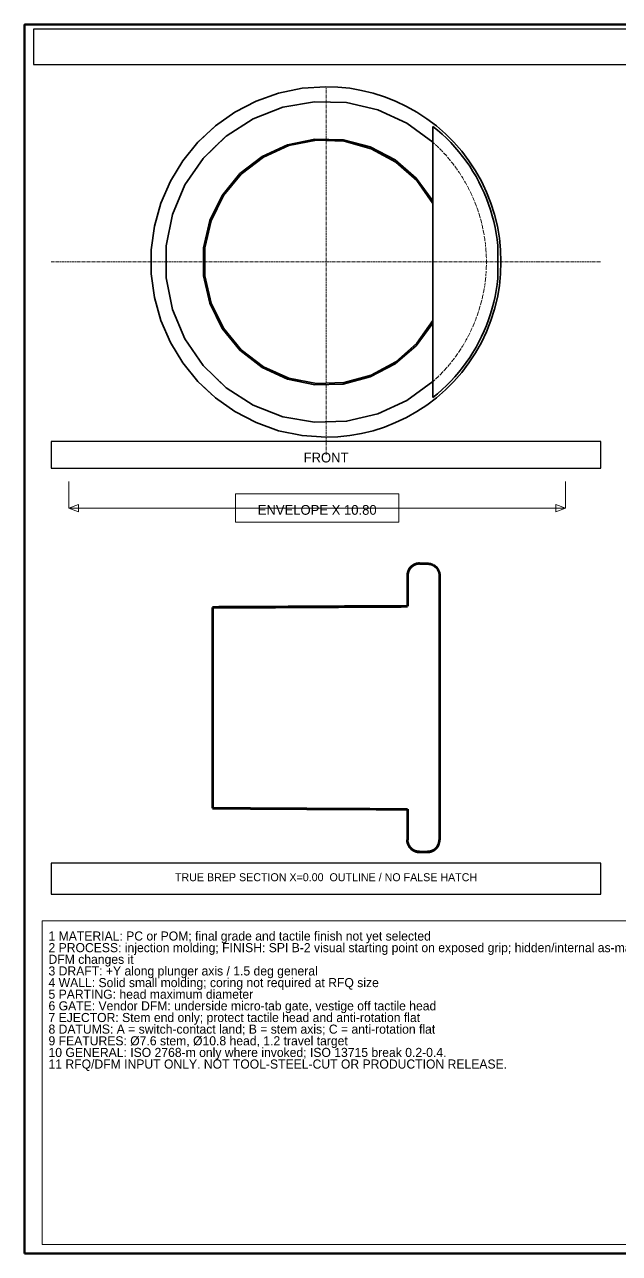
# Model space of a CAD drawing. Header units: millimetres. Extents: x 10 to 410, y 10 to 287.
# Drawn here: x 10 to 144.2, y 10 to 287 of the extents above; entities that cross this region are included whole.
import ezdxf
from ezdxf.enums import TextEntityAlignment as Align

# ---------------------------------------------------------------- set-up
doc = ezdxf.new("R2010")
doc.units = ezdxf.units.MM
doc.linetypes.add('CENTER', pattern=[1.15, 0.7, -0.15, 0.15, -0.15])
doc.linetypes.add('DASHED', pattern=[0.75, 0.5, -0.25])
for name, color, linetype, lineweight in [('BORDER', 7, 'CONTINUOUS', 50), ('CENTER', 4, 'CENTER', 13), ('DIMENSION', 2, 'CONTINUOUS', 18), ('HIDDEN', 8, 'DASHED', 18), ('NOTES', 7, 'CONTINUOUS', 18), ('SECTION', 1, 'CONTINUOUS', 70), ('TITLE_BLOCK', 7, 'CONTINUOUS', 25), ('VISIBLE', 7, 'CONTINUOUS', 35)]:
    doc.layers.add(name, color=color, linetype=linetype, lineweight=lineweight)

msp = doc.modelspace()

# ---------------------------------------------------------------- linework, layer by layer
at = {"layer": 'BORDER'}
msp.add_lwpolyline([(10, 10), (410, 10), (410, 287), (10, 287)], close=True, dxfattribs=at)
at = {"layer": 'CENTER'}
for p, q in [((78, 190), (78, 273)), ((16, 233.5), (140, 233.5))]:
    msp.add_line(p, q, dxfattribs=at)
at = {"layer": 'DIMENSION'}
for p, q in [((20, 184), (20, 178)), ((132, 184), (132, 178)), ((20, 178), (132, 178))]:
    msp.add_line(p, q, dxfattribs=at)
for points in [[(57.6, 174.8), (94.4, 174.8), (94.4, 181.2), (57.6, 181.2)], [(20, 178), (22.2, 178.8), (22.2, 177.2)], [(132, 178), (129.8, 177.2), (129.8, 178.8)]]:
    msp.add_lwpolyline(points, close=True, dxfattribs=at)
at = {"layer": 'HIDDEN'}
for points in [[(77.95, 194), (72.58, 194.37), (67.3, 195.46), (62.22, 197.27), (57.43, 199.75), (53.03, 202.86), (49.09, 206.54), (45.68, 210.72), (42.88, 215.33), (40.73, 220.27), (39.28, 225.46), (38.55, 230.8), (38.55, 236.2), (39.28, 241.54), (40.73, 246.73), (42.88, 251.67), (45.68, 256.28), (49.09, 260.46), (53.03, 264.14), (57.43, 267.25), (62.22, 269.73), (67.3, 271.54), (72.58, 272.63), (77.95, 273)], [(77.95, 194), (72.58, 194.37), (67.3, 195.46), (62.22, 197.27), (57.43, 199.75), (53.03, 202.86), (49.09, 206.54), (45.68, 210.72), (42.88, 215.33), (40.73, 220.27), (39.28, 225.46), (38.55, 230.8), (38.55, 236.2), (39.28, 241.54), (40.73, 246.73), (42.88, 251.67), (45.68, 256.28), (49.09, 260.46), (53.03, 264.14), (57.43, 267.25), (62.22, 269.73), (67.3, 271.54), (72.58, 272.63), (77.95, 273)], [(77.95, 273), (77.95, 273), (77.95, 273), (77.95, 273), (77.95, 273), (77.95, 273), (77.95, 273), (77.95, 273), (77.95, 273), (77.95, 273), (77.95, 273), (77.95, 273), (77.95, 273), (77.95, 273), (77.95, 273), (77.95, 273), (77.95, 273), (77.95, 273), (77.95, 273), (77.95, 273), (77.95, 273), (77.95, 273), (77.95, 273), (77.95, 273)], [(102.09, 206.51), (96.25, 202.25), (89.67, 199.24), (82.63, 197.6), (75.4, 197.38), (68.28, 198.61), (61.54, 201.23), (55.45, 205.13), (50.26, 210.17), (46.18, 216.14), (43.36, 222.8), (41.93, 229.88), (41.93, 237.12), (43.36, 244.2), (46.18, 250.86), (50.26, 256.83), (55.45, 261.87), (61.54, 265.77), (68.28, 268.39), (75.4, 269.62), (82.63, 269.4), (89.67, 267.76), (96.25, 264.75), (102.09, 260.49)], [(102.09, 260.49), (103.06, 259.59), (104, 258.65), (104.9, 257.68), (105.77, 256.68), (106.6, 255.65), (107.39, 254.59), (108.14, 253.5), (108.85, 252.38), (109.52, 251.24), (110.15, 250.07), (110.73, 248.88), (111.27, 247.68), (111.77, 246.45), (112.22, 245.2), (112.62, 243.94), (112.98, 242.67), (113.29, 241.38), (113.56, 240.08), (113.78, 238.78), (113.95, 237.46), (114.07, 236.15), (114.14, 234.82), (114.16, 233.5)], [(116.72, 229.79), (116.72, 230.12), (116.72, 230.44), (116.72, 230.76), (116.72, 231.08), (116.72, 231.41), (116.72, 231.73), (116.72, 232.05), (116.72, 232.37), (116.72, 232.69), (116.72, 233.02), (116.72, 233.34), (116.72, 233.66), (116.72, 233.98), (116.72, 234.31), (116.72, 234.63), (116.72, 234.95), (116.72, 235.27), (116.72, 235.59), (116.72, 235.92), (116.72, 236.24), (116.72, 236.56), (116.72, 236.88), (116.72, 237.21)], [(114.16, 233.5), (114.14, 232.18), (114.07, 230.85), (113.95, 229.54), (113.78, 228.22), (113.56, 226.92), (113.29, 225.62), (112.98, 224.33), (112.62, 223.06), (112.22, 221.8), (111.77, 220.55), (111.27, 219.32), (110.73, 218.12), (110.15, 216.93), (109.52, 215.76), (108.85, 214.62), (108.14, 213.5), (107.39, 212.41), (106.6, 211.35), (105.77, 210.32), (104.9, 209.32), (104, 208.35), (103.06, 207.41), (102.09, 206.51)], [(77.95, 194), (77.95, 194), (77.95, 194), (77.95, 194), (77.95, 194), (77.95, 194), (77.95, 194), (77.95, 194), (77.95, 194), (77.95, 194), (77.95, 194), (77.95, 194), (77.95, 194), (77.95, 194), (77.95, 194), (77.95, 194), (77.95, 194), (77.95, 194), (77.95, 194), (77.95, 194), (77.95, 194), (77.95, 194), (77.95, 194), (77.95, 194)]]:
    msp.add_lwpolyline(points, dxfattribs=at)
at = {"layer": 'NOTES'}
msp.add_lwpolyline([(14, 12), (252, 12), (252, 85), (14, 85)], close=True, dxfattribs=at)
at = {"layer": 'SECTION'}
for points in [[(96.6, 163.92), (96.59, 163.88), (96.57, 163.85), (96.56, 163.81), (96.54, 163.78), (96.53, 163.74), (96.52, 163.71), (96.5, 163.67), (96.49, 163.64), (96.48, 163.6), (96.47, 163.57), (96.46, 163.53), (96.45, 163.49), (96.44, 163.46), (96.43, 163.42), (96.42, 163.39), (96.41, 163.35), (96.41, 163.31), (96.4, 163.28), (96.39, 163.24), (96.39, 163.2), (96.38, 163.16), (96.38, 163.13), (96.37, 163.09), (96.37, 163.05), (96.36, 163.01), (96.36, 162.98), (96.36, 162.94), (96.36, 162.9), (96.36, 162.87), (96.35, 162.83), (96.35, 162.79)], [(99.07, 165.5), (98.93, 165.5), (98.79, 165.48), (98.66, 165.47), (98.52, 165.44), (98.39, 165.41), (98.26, 165.37), (98.13, 165.33), (98, 165.28), (97.87, 165.22), (97.75, 165.16), (97.63, 165.09), (97.52, 165.01), (97.41, 164.93), (97.3, 164.85), (97.2, 164.75), (97.1, 164.66), (97.01, 164.55), (96.92, 164.45), (96.84, 164.34), (96.77, 164.22), (96.7, 164.1), (96.63, 163.98), (96.58, 163.86), (96.53, 163.73), (96.48, 163.6), (96.44, 163.47), (96.41, 163.34), (96.39, 163.2), (96.37, 163.06), (96.36, 162.93), (96.36, 162.79)], [(99.06, 165.5), (98.96, 165.5), (98.87, 165.49), (98.77, 165.48), (98.67, 165.47), (98.57, 165.45), (98.47, 165.43), (98.37, 165.41), (98.28, 165.38), (98.18, 165.35), (98.09, 165.32), (98, 165.28), (97.91, 165.24), (97.82, 165.2), (97.73, 165.15), (97.64, 165.1), (97.56, 165.04), (97.48, 164.99), (97.4, 164.93), (97.32, 164.86), (97.24, 164.8), (97.17, 164.73), (97.1, 164.66), (97.03, 164.58), (96.97, 164.51), (96.91, 164.43), (96.85, 164.35), (96.79, 164.27), (96.74, 164.18), (96.69, 164.1), (96.64, 164.01), (96.6, 163.92)], [(99.06, 165.5), (99.06, 165.5), (99.06, 165.5), (99.06, 165.5), (99.06, 165.5), (99.06, 165.5), (99.06, 165.5), (99.06, 165.5), (99.06, 165.5), (99.07, 165.5), (99.07, 165.5), (99.07, 165.5), (99.07, 165.5), (99.07, 165.5), (99.07, 165.5), (99.07, 165.5), (99.07, 165.5), (99.07, 165.5), (99.07, 165.5), (99.07, 165.5), (99.07, 165.5), (99.07, 165.5), (99.07, 165.5), (99.07, 165.5), (99.07, 165.5), (99.07, 165.5), (99.07, 165.5), (99.07, 165.5), (99.07, 165.5), (99.07, 165.5), (99.07, 165.5), (99.07, 165.5)], [(99.06, 165.5), (99.12, 165.5), (99.18, 165.5), (99.24, 165.5), (99.3, 165.5), (99.36, 165.5), (99.41, 165.5), (99.47, 165.5), (99.53, 165.5), (99.59, 165.5), (99.65, 165.5), (99.71, 165.5), (99.76, 165.5), (99.82, 165.5), (99.88, 165.5), (99.94, 165.5), (100, 165.5), (100.05, 165.5), (100.11, 165.5), (100.17, 165.5), (100.23, 165.5), (100.29, 165.5), (100.35, 165.5), (100.4, 165.5), (100.46, 165.5), (100.52, 165.5), (100.58, 165.5), (100.64, 165.5), (100.7, 165.5), (100.75, 165.5), (100.81, 165.5), (100.87, 165.5)], [(99.07, 165.5), (99.12, 165.5), (99.18, 165.5), (99.24, 165.5), (99.3, 165.5), (99.36, 165.5), (99.42, 165.5), (99.47, 165.5), (99.53, 165.5), (99.59, 165.5), (99.65, 165.5), (99.71, 165.5), (99.76, 165.5), (99.82, 165.5), (99.88, 165.5), (99.94, 165.5), (100, 165.5), (100.06, 165.5), (100.11, 165.5), (100.17, 165.5), (100.23, 165.5), (100.29, 165.5), (100.35, 165.5), (100.41, 165.5), (100.46, 165.5), (100.52, 165.5), (100.58, 165.5), (100.64, 165.5), (100.7, 165.5), (100.75, 165.5), (100.81, 165.5), (100.87, 165.5)], [(100.87, 165.5), (100.97, 165.5), (101.07, 165.49), (101.17, 165.48), (101.27, 165.47), (101.37, 165.45), (101.47, 165.43), (101.56, 165.41), (101.66, 165.38), (101.75, 165.35), (101.85, 165.32), (101.94, 165.28), (102.03, 165.24), (102.12, 165.19), (102.21, 165.15), (102.29, 165.1), (102.38, 165.04), (102.46, 164.98), (102.54, 164.93), (102.62, 164.86), (102.69, 164.8), (102.76, 164.73), (102.83, 164.66), (102.9, 164.58), (102.97, 164.51), (103.03, 164.43), (103.09, 164.35), (103.14, 164.27), (103.19, 164.18), (103.24, 164.1), (103.29, 164.01), (103.33, 163.92)], [(100.87, 165.5), (100.87, 165.5), (100.87, 165.5), (100.87, 165.5), (100.87, 165.5), (100.87, 165.5), (100.87, 165.5), (100.87, 165.5), (100.87, 165.5), (100.87, 165.5), (100.87, 165.5), (100.87, 165.5), (100.87, 165.5), (100.87, 165.5), (100.87, 165.5), (100.87, 165.5), (100.87, 165.5), (100.87, 165.5), (100.87, 165.5), (100.87, 165.5), (100.87, 165.5), (100.87, 165.5), (100.87, 165.5), (100.87, 165.5), (100.87, 165.5), (100.87, 165.5), (100.87, 165.5), (100.87, 165.5), (100.87, 165.5), (100.87, 165.5), (100.87, 165.5), (100.87, 165.5)], [(100.87, 165.5), (100.97, 165.5), (101.07, 165.49), (101.17, 165.48), (101.27, 165.47), (101.37, 165.45), (101.46, 165.43), (101.56, 165.41), (101.66, 165.38), (101.75, 165.35), (101.85, 165.32), (101.94, 165.28), (102.03, 165.24), (102.12, 165.2), (102.21, 165.15), (102.29, 165.1), (102.38, 165.04), (102.46, 164.99), (102.54, 164.93), (102.62, 164.86), (102.69, 164.8), (102.76, 164.73), (102.83, 164.66), (102.9, 164.58), (102.97, 164.51), (103.03, 164.43), (103.09, 164.35), (103.14, 164.27), (103.19, 164.18), (103.24, 164.1), (103.29, 164.01), (103.33, 163.92)], [(103.33, 163.92), (103.35, 163.88), (103.36, 163.85), (103.38, 163.81), (103.39, 163.78), (103.41, 163.74), (103.42, 163.71), (103.43, 163.67), (103.44, 163.64), (103.46, 163.6), (103.47, 163.57), (103.48, 163.53), (103.49, 163.49), (103.5, 163.46), (103.51, 163.42), (103.51, 163.39), (103.52, 163.35), (103.53, 163.31), (103.54, 163.28), (103.54, 163.24), (103.55, 163.2), (103.55, 163.16), (103.56, 163.13), (103.56, 163.09), (103.57, 163.05), (103.57, 163.01), (103.57, 162.98), (103.58, 162.94), (103.58, 162.9), (103.58, 162.87), (103.58, 162.83), (103.58, 162.79)], [(96.35, 162.79), (96.35, 162.57), (96.35, 162.34), (96.35, 162.12), (96.35, 161.9), (96.35, 161.67), (96.35, 161.45), (96.35, 161.23), (96.35, 161), (96.35, 160.78), (96.35, 160.56), (96.35, 160.33), (96.35, 160.11), (96.35, 159.89), (96.35, 159.67), (96.35, 159.44), (96.35, 159.22), (96.35, 159), (96.35, 158.77), (96.35, 158.55), (96.35, 158.33), (96.35, 158.1), (96.35, 157.88), (96.35, 157.66), (96.35, 157.43), (96.35, 157.21), (96.35, 156.99), (96.35, 156.76), (96.35, 156.54), (96.35, 156.32), (96.35, 156.09), (96.35, 155.87)], [(96.35, 162.79), (96.35, 162.79), (96.35, 162.79), (96.35, 162.79), (96.35, 162.79), (96.35, 162.79), (96.35, 162.79), (96.35, 162.79), (96.36, 162.79), (96.36, 162.79), (96.36, 162.79), (96.36, 162.79), (96.36, 162.79), (96.36, 162.79), (96.36, 162.79), (96.36, 162.79), (96.36, 162.79), (96.36, 162.79), (96.36, 162.79), (96.36, 162.79), (96.36, 162.79), (96.36, 162.79), (96.36, 162.79), (96.36, 162.79), (96.36, 162.79), (96.36, 162.79), (96.36, 162.79), (96.36, 162.79), (96.36, 162.79), (96.36, 162.79), (96.36, 162.79), (96.36, 162.79)], [(96.36, 162.79), (96.36, 162.57), (96.36, 162.34), (96.36, 162.12), (96.36, 161.9), (96.36, 161.67), (96.36, 161.45), (96.36, 161.23), (96.36, 161), (96.36, 160.78), (96.36, 160.56), (96.36, 160.33), (96.36, 160.11), (96.36, 159.89), (96.36, 159.66), (96.36, 159.44), (96.36, 159.22), (96.36, 158.99), (96.36, 158.77), (96.36, 158.55), (96.36, 158.32), (96.36, 158.1), (96.36, 157.88), (96.36, 157.65), (96.36, 157.43), (96.36, 157.21), (96.36, 156.98), (96.36, 156.76), (96.36, 156.54), (96.36, 156.31), (96.36, 156.09), (96.36, 155.87)], [(103.58, 162.79), (103.58, 160.87), (103.58, 158.95), (103.58, 157.02), (103.58, 155.1), (103.58, 153.18), (103.58, 151.26), (103.58, 149.34), (103.58, 147.41), (103.58, 145.49), (103.58, 143.57), (103.58, 141.65), (103.58, 139.73), (103.58, 137.8), (103.58, 135.88), (103.58, 133.96), (103.58, 132.04), (103.58, 130.12), (103.58, 128.2), (103.58, 126.27), (103.58, 124.35), (103.58, 122.43), (103.58, 120.51), (103.58, 118.59), (103.58, 116.66), (103.58, 114.74), (103.58, 112.82), (103.58, 110.9), (103.58, 108.98), (103.58, 107.05), (103.58, 105.13), (103.58, 103.21)], [(96.36, 155.87), (94.94, 155.86), (93.52, 155.85), (92.11, 155.85), (90.69, 155.84), (89.27, 155.83), (87.85, 155.82), (86.44, 155.81), (85.02, 155.81), (83.6, 155.8), (82.19, 155.79), (80.77, 155.78), (79.35, 155.78), (77.93, 155.77), (76.52, 155.76), (75.1, 155.75), (73.68, 155.74), (72.26, 155.74), (70.85, 155.73), (69.43, 155.72), (68.01, 155.71), (66.6, 155.71), (65.18, 155.7), (63.76, 155.69), (62.34, 155.68), (60.93, 155.67), (59.51, 155.67), (58.09, 155.66), (56.67, 155.65), (55.26, 155.64), (53.84, 155.64), (52.42, 155.63)], [(52.42, 155.63), (53.84, 155.64), (55.26, 155.65), (56.67, 155.65), (58.09, 155.66), (59.51, 155.67), (60.93, 155.68), (62.34, 155.68), (63.76, 155.69), (65.18, 155.7), (66.59, 155.71), (68.01, 155.72), (69.43, 155.72), (70.85, 155.73), (72.26, 155.74), (73.68, 155.75), (75.1, 155.75), (76.51, 155.76), (77.93, 155.77), (79.35, 155.78), (80.77, 155.78), (82.18, 155.79), (83.6, 155.8), (85.02, 155.81), (86.44, 155.82), (87.85, 155.82), (89.27, 155.83), (90.69, 155.84), (92.1, 155.85), (93.52, 155.85), (94.94, 155.86), (96.36, 155.87)], [(52.42, 155.63), (52.42, 154.17), (52.42, 152.71), (52.42, 151.25), (52.42, 149.79), (52.42, 148.33), (52.42, 146.87), (52.42, 145.41), (52.42, 143.95), (52.42, 142.49), (52.42, 141.03), (52.42, 139.57), (52.42, 138.11), (52.42, 136.65), (52.42, 135.19), (52.42, 133.73), (52.42, 132.27), (52.42, 130.81), (52.42, 129.35), (52.42, 127.89), (52.42, 126.43), (52.42, 124.97), (52.42, 123.51), (52.42, 122.05), (52.42, 120.59), (52.42, 119.13), (52.42, 117.67), (52.42, 116.21), (52.42, 114.75), (52.42, 113.29), (52.42, 111.83), (52.42, 110.37)], [(52.42, 155.63), (52.42, 154.17), (52.42, 152.71), (52.42, 151.25), (52.42, 149.79), (52.42, 148.33), (52.42, 146.87), (52.42, 145.41), (52.42, 143.95), (52.42, 142.49), (52.42, 141.03), (52.42, 139.57), (52.42, 138.11), (52.42, 136.65), (52.42, 135.19), (52.42, 133.73), (52.42, 132.27), (52.42, 130.81), (52.42, 129.35), (52.42, 127.89), (52.42, 126.43), (52.42, 124.97), (52.42, 123.51), (52.42, 122.05), (52.42, 120.59), (52.42, 119.13), (52.42, 117.67), (52.42, 116.21), (52.42, 114.75), (52.42, 113.29), (52.42, 111.83), (52.42, 110.37)], [(52.42, 155.63), (52.42, 155.63), (52.42, 155.63), (52.42, 155.63), (52.42, 155.63), (52.42, 155.63), (52.42, 155.63), (52.42, 155.63), (52.42, 155.63), (52.42, 155.63), (52.42, 155.63), (52.42, 155.63), (52.42, 155.63), (52.42, 155.63), (52.42, 155.63), (52.42, 155.63), (52.42, 155.63), (52.42, 155.63), (52.42, 155.63), (52.42, 155.63), (52.42, 155.63), (52.42, 155.63), (52.42, 155.63), (52.42, 155.63), (52.42, 155.63), (52.42, 155.63), (52.42, 155.63), (52.42, 155.63), (52.42, 155.63), (52.42, 155.63), (52.42, 155.63), (52.42, 155.63)], [(52.42, 155.63), (52.42, 155.63), (52.42, 155.63), (52.42, 155.63), (52.42, 155.63), (52.42, 155.63), (52.42, 155.63), (52.42, 155.63), (52.42, 155.63), (52.42, 155.63), (52.42, 155.63), (52.42, 155.63), (52.42, 155.63), (52.42, 155.63), (52.42, 155.63), (52.42, 155.63), (52.42, 155.63), (52.42, 155.63), (52.42, 155.63), (52.42, 155.63), (52.42, 155.63), (52.42, 155.63), (52.42, 155.63), (52.42, 155.63), (52.42, 155.63), (52.42, 155.63), (52.42, 155.63), (52.42, 155.63), (52.42, 155.63), (52.42, 155.63), (52.42, 155.63), (52.42, 155.63)], [(96.36, 155.87), (96.36, 155.87), (96.36, 155.87), (96.36, 155.87), (96.36, 155.87), (96.36, 155.87), (96.36, 155.87), (96.36, 155.87), (96.36, 155.87), (96.36, 155.87), (96.36, 155.87), (96.36, 155.87), (96.36, 155.87), (96.36, 155.87), (96.36, 155.87), (96.36, 155.87), (96.36, 155.87), (96.36, 155.87), (96.36, 155.87), (96.36, 155.87), (96.36, 155.87), (96.36, 155.87), (96.36, 155.87), (96.36, 155.87), (96.36, 155.87), (96.36, 155.87), (96.36, 155.87), (96.36, 155.87), (96.36, 155.87), (96.36, 155.87), (96.36, 155.87), (96.36, 155.87)], [(52.42, 110.37), (53.84, 110.36), (55.26, 110.36), (56.67, 110.35), (58.09, 110.34), (59.51, 110.33), (60.93, 110.33), (62.34, 110.32), (63.76, 110.31), (65.18, 110.3), (66.6, 110.29), (68.01, 110.29), (69.43, 110.28), (70.85, 110.27), (72.26, 110.26), (73.68, 110.26), (75.1, 110.25), (76.52, 110.24), (77.93, 110.23), (79.35, 110.22), (80.77, 110.22), (82.19, 110.21), (83.6, 110.2), (85.02, 110.19), (86.44, 110.19), (87.85, 110.18), (89.27, 110.17), (90.69, 110.16), (92.11, 110.15), (93.52, 110.15), (94.94, 110.14), (96.36, 110.13)], [(52.42, 110.37), (52.42, 110.37), (52.42, 110.37), (52.42, 110.37), (52.42, 110.37), (52.42, 110.37), (52.42, 110.37), (52.42, 110.37), (52.42, 110.37), (52.42, 110.37), (52.42, 110.37), (52.42, 110.37), (52.42, 110.37), (52.42, 110.37), (52.42, 110.37), (52.42, 110.37), (52.42, 110.37), (52.42, 110.37), (52.42, 110.37), (52.42, 110.37), (52.42, 110.37), (52.42, 110.37), (52.42, 110.37), (52.42, 110.37), (52.42, 110.37), (52.42, 110.37), (52.42, 110.37), (52.42, 110.37), (52.42, 110.37), (52.42, 110.37), (52.42, 110.37), (52.42, 110.37)], [(52.42, 110.37), (52.42, 110.37), (52.42, 110.37), (52.42, 110.37), (52.42, 110.37), (52.42, 110.37), (52.42, 110.37), (52.42, 110.37), (52.42, 110.37), (52.42, 110.37), (52.42, 110.37), (52.42, 110.37), (52.42, 110.37), (52.42, 110.37), (52.42, 110.37), (52.42, 110.37), (52.42, 110.37), (52.42, 110.37), (52.42, 110.37), (52.42, 110.37), (52.42, 110.37), (52.42, 110.37), (52.42, 110.37), (52.42, 110.37), (52.42, 110.37), (52.42, 110.37), (52.42, 110.37), (52.42, 110.37), (52.42, 110.37), (52.42, 110.37), (52.42, 110.37), (52.42, 110.37)], [(52.42, 110.37), (53.84, 110.36), (55.26, 110.35), (56.67, 110.35), (58.09, 110.34), (59.51, 110.33), (60.93, 110.32), (62.34, 110.32), (63.76, 110.31), (65.18, 110.3), (66.59, 110.29), (68.01, 110.28), (69.43, 110.28), (70.85, 110.27), (72.26, 110.26), (73.68, 110.25), (75.1, 110.25), (76.51, 110.24), (77.93, 110.23), (79.35, 110.22), (80.77, 110.22), (82.18, 110.21), (83.6, 110.2), (85.02, 110.19), (86.44, 110.18), (87.85, 110.18), (89.27, 110.17), (90.69, 110.16), (92.1, 110.15), (93.52, 110.15), (94.94, 110.14), (96.36, 110.13)], [(96.35, 110.13), (96.35, 109.91), (96.35, 109.68), (96.35, 109.46), (96.35, 109.24), (96.35, 109.01), (96.35, 108.79), (96.35, 108.57), (96.35, 108.34), (96.35, 108.12), (96.35, 107.9), (96.35, 107.67), (96.35, 107.45), (96.35, 107.23), (96.35, 107), (96.35, 106.78), (96.35, 106.56), (96.35, 106.33), (96.35, 106.11), (96.35, 105.89), (96.35, 105.67), (96.35, 105.44), (96.35, 105.22), (96.35, 105), (96.35, 104.77), (96.35, 104.55), (96.35, 104.33), (96.35, 104.1), (96.35, 103.88), (96.35, 103.66), (96.35, 103.43), (96.35, 103.21)], [(96.36, 110.13), (96.36, 109.91), (96.36, 109.69), (96.36, 109.46), (96.36, 109.24), (96.36, 109.02), (96.36, 108.79), (96.36, 108.57), (96.36, 108.35), (96.36, 108.12), (96.36, 107.9), (96.36, 107.68), (96.36, 107.45), (96.36, 107.23), (96.36, 107.01), (96.36, 106.78), (96.36, 106.56), (96.36, 106.34), (96.36, 106.11), (96.36, 105.89), (96.36, 105.67), (96.36, 105.44), (96.36, 105.22), (96.36, 105), (96.36, 104.77), (96.36, 104.55), (96.36, 104.33), (96.36, 104.1), (96.36, 103.88), (96.36, 103.66), (96.36, 103.43), (96.36, 103.21)], [(96.36, 110.13), (96.36, 110.13), (96.36, 110.13), (96.36, 110.13), (96.36, 110.13), (96.36, 110.13), (96.36, 110.13), (96.36, 110.13), (96.36, 110.13), (96.36, 110.13), (96.36, 110.13), (96.36, 110.13), (96.36, 110.13), (96.36, 110.13), (96.36, 110.13), (96.36, 110.13), (96.36, 110.13), (96.36, 110.13), (96.36, 110.13), (96.36, 110.13), (96.36, 110.13), (96.36, 110.13), (96.36, 110.13), (96.36, 110.13), (96.36, 110.13), (96.36, 110.13), (96.36, 110.13), (96.36, 110.13), (96.36, 110.13), (96.36, 110.13), (96.36, 110.13), (96.36, 110.13)], [(96.6, 102.08), (96.59, 102.12), (96.57, 102.15), (96.56, 102.19), (96.54, 102.22), (96.53, 102.26), (96.52, 102.29), (96.5, 102.33), (96.49, 102.36), (96.48, 102.4), (96.47, 102.43), (96.46, 102.47), (96.45, 102.51), (96.44, 102.54), (96.43, 102.58), (96.42, 102.61), (96.41, 102.65), (96.41, 102.69), (96.4, 102.72), (96.39, 102.76), (96.39, 102.8), (96.38, 102.84), (96.38, 102.87), (96.37, 102.91), (96.37, 102.95), (96.36, 102.99), (96.36, 103.02), (96.36, 103.06), (96.36, 103.1), (96.36, 103.13), (96.35, 103.17), (96.35, 103.21)], [(96.36, 103.21), (96.36, 103.21), (96.36, 103.21), (96.36, 103.21), (96.36, 103.21), (96.36, 103.21), (96.36, 103.21), (96.36, 103.21), (96.36, 103.21), (96.36, 103.21), (96.36, 103.21), (96.36, 103.21), (96.36, 103.21), (96.36, 103.21), (96.36, 103.21), (96.36, 103.21), (96.36, 103.21), (96.36, 103.21), (96.36, 103.21), (96.36, 103.21), (96.36, 103.21), (96.36, 103.21), (96.36, 103.21), (96.36, 103.21), (96.35, 103.21), (96.35, 103.21), (96.35, 103.21), (96.35, 103.21), (96.35, 103.21), (96.35, 103.21), (96.35, 103.21), (96.35, 103.21)], [(99.07, 100.5), (98.93, 100.5), (98.79, 100.52), (98.66, 100.53), (98.52, 100.56), (98.39, 100.59), (98.26, 100.63), (98.13, 100.67), (98, 100.72), (97.87, 100.78), (97.75, 100.84), (97.63, 100.91), (97.52, 100.99), (97.41, 101.07), (97.3, 101.15), (97.2, 101.25), (97.1, 101.34), (97.01, 101.45), (96.92, 101.55), (96.84, 101.66), (96.77, 101.78), (96.7, 101.9), (96.63, 102.02), (96.58, 102.14), (96.53, 102.27), (96.48, 102.4), (96.44, 102.53), (96.41, 102.66), (96.39, 102.8), (96.37, 102.94), (96.36, 103.07), (96.36, 103.21)], [(103.33, 102.08), (103.35, 102.12), (103.36, 102.15), (103.38, 102.19), (103.39, 102.22), (103.41, 102.26), (103.42, 102.29), (103.43, 102.33), (103.44, 102.36), (103.46, 102.4), (103.47, 102.43), (103.48, 102.47), (103.49, 102.51), (103.5, 102.54), (103.51, 102.58), (103.51, 102.61), (103.52, 102.65), (103.53, 102.69), (103.54, 102.72), (103.54, 102.76), (103.55, 102.8), (103.55, 102.84), (103.56, 102.87), (103.56, 102.91), (103.57, 102.95), (103.57, 102.99), (103.57, 103.02), (103.58, 103.06), (103.58, 103.1), (103.58, 103.13), (103.58, 103.17), (103.58, 103.21)], [(96.6, 102.08), (96.64, 101.99), (96.69, 101.9), (96.74, 101.82), (96.79, 101.73), (96.85, 101.65), (96.91, 101.57), (96.97, 101.49), (97.03, 101.42), (97.1, 101.34), (97.17, 101.27), (97.24, 101.2), (97.32, 101.14), (97.4, 101.07), (97.48, 101.01), (97.56, 100.96), (97.64, 100.9), (97.73, 100.85), (97.82, 100.8), (97.91, 100.76), (98, 100.72), (98.09, 100.68), (98.18, 100.65), (98.28, 100.62), (98.37, 100.59), (98.47, 100.57), (98.57, 100.55), (98.67, 100.53), (98.77, 100.52), (98.87, 100.51), (98.96, 100.5), (99.06, 100.5)], [(99.07, 100.5), (99.07, 100.5), (99.07, 100.5), (99.07, 100.5), (99.07, 100.5), (99.07, 100.5), (99.07, 100.5), (99.07, 100.5), (99.07, 100.5), (99.07, 100.5), (99.07, 100.5), (99.07, 100.5), (99.07, 100.5), (99.07, 100.5), (99.07, 100.5), (99.07, 100.5), (99.07, 100.5), (99.07, 100.5), (99.07, 100.5), (99.07, 100.5), (99.07, 100.5), (99.07, 100.5), (99.07, 100.5), (99.06, 100.5), (99.06, 100.5), (99.06, 100.5), (99.06, 100.5), (99.06, 100.5), (99.06, 100.5), (99.06, 100.5), (99.06, 100.5), (99.06, 100.5)], [(99.06, 100.5), (99.12, 100.5), (99.18, 100.5), (99.24, 100.5), (99.3, 100.5), (99.36, 100.5), (99.41, 100.5), (99.47, 100.5), (99.53, 100.5), (99.59, 100.5), (99.65, 100.5), (99.71, 100.5), (99.76, 100.5), (99.82, 100.5), (99.88, 100.5), (99.94, 100.5), (100, 100.5), (100.05, 100.5), (100.11, 100.5), (100.17, 100.5), (100.23, 100.5), (100.29, 100.5), (100.35, 100.5), (100.4, 100.5), (100.46, 100.5), (100.52, 100.5), (100.58, 100.5), (100.64, 100.5), (100.7, 100.5), (100.75, 100.5), (100.81, 100.5), (100.87, 100.5)], [(99.07, 100.5), (99.12, 100.5), (99.18, 100.5), (99.24, 100.5), (99.3, 100.5), (99.36, 100.5), (99.41, 100.5), (99.47, 100.5), (99.53, 100.5), (99.59, 100.5), (99.65, 100.5), (99.71, 100.5), (99.76, 100.5), (99.82, 100.5), (99.88, 100.5), (99.94, 100.5), (100, 100.5), (100.05, 100.5), (100.11, 100.5), (100.17, 100.5), (100.23, 100.5), (100.29, 100.5), (100.35, 100.5), (100.4, 100.5), (100.46, 100.5), (100.52, 100.5), (100.58, 100.5), (100.64, 100.5), (100.69, 100.5), (100.75, 100.5), (100.81, 100.5), (100.87, 100.5)], [(99.07, 100.5), (99.12, 100.5), (99.18, 100.5), (99.24, 100.5), (99.3, 100.5), (99.36, 100.5), (99.42, 100.5), (99.47, 100.5), (99.53, 100.5), (99.59, 100.5), (99.65, 100.5), (99.71, 100.5), (99.76, 100.5), (99.82, 100.5), (99.88, 100.5), (99.94, 100.5), (100, 100.5), (100.06, 100.5), (100.11, 100.5), (100.17, 100.5), (100.23, 100.5), (100.29, 100.5), (100.35, 100.5), (100.41, 100.5), (100.46, 100.5), (100.52, 100.5), (100.58, 100.5), (100.64, 100.5), (100.7, 100.5), (100.75, 100.5), (100.81, 100.5), (100.87, 100.5)], [(100.87, 100.5), (100.97, 100.5), (101.07, 100.51), (101.17, 100.52), (101.27, 100.53), (101.37, 100.55), (101.47, 100.57), (101.56, 100.59), (101.66, 100.62), (101.75, 100.65), (101.85, 100.68), (101.94, 100.72), (102.03, 100.76), (102.12, 100.81), (102.21, 100.85), (102.29, 100.9), (102.38, 100.96), (102.46, 101.02), (102.54, 101.07), (102.62, 101.14), (102.69, 101.2), (102.76, 101.27), (102.83, 101.34), (102.9, 101.42), (102.97, 101.49), (103.03, 101.57), (103.09, 101.65), (103.14, 101.73), (103.19, 101.82), (103.24, 101.9), (103.29, 101.99), (103.33, 102.08)], [(103.33, 102.08), (103.29, 101.99), (103.24, 101.9), (103.19, 101.82), (103.14, 101.73), (103.09, 101.65), (103.03, 101.57), (102.97, 101.49), (102.9, 101.42), (102.83, 101.34), (102.76, 101.27), (102.69, 101.2), (102.62, 101.14), (102.54, 101.07), (102.46, 101.01), (102.38, 100.96), (102.29, 100.9), (102.21, 100.85), (102.12, 100.8), (102.03, 100.76), (101.94, 100.72), (101.85, 100.68), (101.75, 100.65), (101.66, 100.62), (101.56, 100.59), (101.46, 100.57), (101.37, 100.55), (101.27, 100.53), (101.17, 100.52), (101.07, 100.51), (100.97, 100.5), (100.87, 100.5)], [(100.87, 100.5), (100.87, 100.5), (100.87, 100.5), (100.87, 100.5), (100.87, 100.5), (100.87, 100.5), (100.87, 100.5), (100.87, 100.5), (100.87, 100.5), (100.87, 100.5), (100.87, 100.5), (100.87, 100.5), (100.87, 100.5), (100.87, 100.5), (100.87, 100.5), (100.87, 100.5), (100.87, 100.5), (100.87, 100.5), (100.87, 100.5), (100.87, 100.5), (100.87, 100.5), (100.87, 100.5), (100.87, 100.5), (100.87, 100.5), (100.87, 100.5), (100.87, 100.5), (100.87, 100.5), (100.87, 100.5), (100.87, 100.5), (100.87, 100.5), (100.87, 100.5), (100.87, 100.5)]]:
    msp.add_lwpolyline(points, dxfattribs=at)
at = {"layer": 'TITLE_BLOCK'}
for points in [[(12, 278), (408, 278), (408, 286), (12, 286)], [(16, 187), (140, 187), (140, 193), (16, 193)], [(16, 91), (140, 91), (140, 98), (16, 98)]]:
    msp.add_lwpolyline(points, close=True, dxfattribs=at)
at = {"layer": 'VISIBLE'}
for points in [[(77.95, 194), (72.58, 194.37), (67.3, 195.46), (62.22, 197.27), (57.43, 199.75), (53.03, 202.86), (49.09, 206.54), (45.68, 210.72), (42.88, 215.33), (40.73, 220.27), (39.28, 225.46), (38.55, 230.8), (38.55, 236.2), (39.28, 241.54), (40.73, 246.73), (42.88, 251.67), (45.68, 256.28), (49.09, 260.46), (53.03, 264.14), (57.43, 267.25), (62.22, 269.73), (67.3, 271.54), (72.58, 272.63), (77.95, 273)], [(77.95, 194), (72.58, 194.37), (67.3, 195.46), (62.22, 197.27), (57.43, 199.75), (53.03, 202.86), (49.09, 206.54), (45.68, 210.72), (42.88, 215.33), (40.73, 220.27), (39.28, 225.46), (38.55, 230.8), (38.55, 236.2), (39.28, 241.54), (40.73, 246.73), (42.88, 251.67), (45.68, 256.28), (49.09, 260.46), (53.03, 264.14), (57.43, 267.25), (62.22, 269.73), (67.3, 271.54), (72.58, 272.63), (77.95, 273)], [(77.95, 273), (80.65, 272.91), (83.33, 272.63), (85.99, 272.17), (88.61, 271.54), (91.18, 270.72), (93.69, 269.73), (96.13, 268.57), (98.48, 267.25), (100.73, 265.77), (102.88, 264.14), (104.91, 262.37), (106.82, 260.46), (108.59, 258.43), (110.22, 256.28), (111.7, 254.02), (113.03, 251.67), (114.18, 249.24), (115.17, 246.73), (115.99, 244.16), (116.63, 241.54), (117.09, 238.88), (117.36, 236.2), (117.45, 233.5)], [(77.95, 273), (77.95, 273), (77.95, 273), (77.95, 273), (77.95, 273), (77.95, 273), (77.95, 273), (77.95, 273), (77.95, 273), (77.95, 273), (77.95, 273), (77.95, 273), (77.95, 273), (77.95, 273), (77.95, 273), (77.95, 273), (77.95, 273), (77.95, 273), (77.95, 273), (77.95, 273), (77.95, 273), (77.95, 273), (77.95, 273), (77.95, 273)], [(77.95, 273), (80.65, 272.91), (83.33, 272.63), (85.99, 272.17), (88.61, 271.54), (91.18, 270.72), (93.69, 269.73), (96.13, 268.57), (98.48, 267.25), (100.73, 265.77), (102.88, 264.14), (104.91, 262.37), (106.82, 260.46), (108.59, 258.43), (110.22, 256.28), (111.7, 254.02), (113.03, 251.67), (114.18, 249.24), (115.17, 246.73), (115.99, 244.16), (116.63, 241.54), (117.09, 238.88), (117.36, 236.2), (117.45, 233.5)], [(77.95, 273), (80.65, 272.91), (83.33, 272.63), (85.99, 272.17), (88.61, 271.54), (91.18, 270.72), (93.69, 269.73), (96.13, 268.57), (98.48, 267.25), (100.73, 265.77), (102.88, 264.14), (104.91, 262.37), (106.82, 260.46), (108.59, 258.43), (110.22, 256.28), (111.7, 254.02), (113.03, 251.67), (114.18, 249.24), (115.17, 246.73), (115.99, 244.16), (116.63, 241.54), (117.09, 238.88), (117.36, 236.2), (117.45, 233.5)], [(77.95, 273), (77.95, 273), (77.95, 273), (77.95, 273), (77.95, 273), (77.95, 273), (77.95, 273), (77.95, 273), (77.95, 273), (77.95, 273), (77.95, 273), (77.95, 273), (77.95, 273), (77.95, 273), (77.95, 273), (77.95, 273), (77.95, 273), (77.95, 273), (77.95, 273), (77.95, 273), (77.95, 273), (77.95, 273), (77.95, 273), (77.95, 273)], [(77.95, 273), (80.65, 272.91), (83.33, 272.63), (85.99, 272.17), (88.61, 271.54), (91.18, 270.72), (93.69, 269.73), (96.13, 268.57), (98.48, 267.25), (100.73, 265.77), (102.88, 264.14), (104.91, 262.37), (106.82, 260.46), (108.59, 258.43), (110.22, 256.28), (111.7, 254.02), (113.03, 251.67), (114.18, 249.24), (115.17, 246.73), (115.99, 244.16), (116.63, 241.54), (117.09, 238.88), (117.36, 236.2), (117.45, 233.5)], [(102.09, 206.51), (96.25, 202.25), (89.67, 199.24), (82.63, 197.6), (75.4, 197.38), (68.28, 198.61), (61.54, 201.23), (55.45, 205.13), (50.26, 210.17), (46.18, 216.14), (43.36, 222.8), (41.93, 229.88), (41.93, 237.12), (43.36, 244.2), (46.18, 250.86), (50.26, 256.83), (55.45, 261.87), (61.54, 265.77), (68.28, 268.39), (75.4, 269.62), (82.63, 269.4), (89.67, 267.76), (96.25, 264.75), (102.09, 260.49)], [(102.09, 264.06), (102.09, 263.91), (102.09, 263.75), (102.09, 263.6), (102.09, 263.44), (102.09, 263.29), (102.09, 263.13), (102.09, 262.97), (102.09, 262.82), (102.09, 262.66), (102.09, 262.51), (102.09, 262.35), (102.09, 262.2), (102.09, 262.04), (102.09, 261.89), (102.09, 261.73), (102.09, 261.58), (102.09, 261.42), (102.09, 261.27), (102.09, 261.11), (102.09, 260.95), (102.09, 260.8), (102.09, 260.64), (102.09, 260.49)], [(116.72, 237.21), (116.57, 238.56), (116.37, 239.92), (116.12, 241.26), (115.82, 242.59), (115.48, 243.92), (115.09, 245.23), (114.66, 246.52), (114.18, 247.8), (113.65, 249.06), (113.09, 250.31), (112.48, 251.53), (111.82, 252.73), (111.13, 253.9), (110.39, 255.05), (109.61, 256.18), (108.8, 257.28), (107.95, 258.34), (107.06, 259.38), (106.13, 260.39), (105.17, 261.36), (104.18, 262.29), (103.15, 263.2), (102.09, 264.06)], [(102.09, 202.94), (102.09, 205.6), (102.09, 208.25), (102.09, 210.91), (102.09, 213.57), (102.09, 216.23), (102.09, 218.88), (102.09, 221.54), (102.09, 224.2), (102.09, 226.86), (102.09, 229.51), (102.09, 232.17), (102.09, 234.83), (102.09, 237.49), (102.09, 240.14), (102.09, 242.8), (102.09, 245.46), (102.09, 248.12), (102.09, 250.77), (102.09, 253.43), (102.09, 256.09), (102.09, 258.75), (102.09, 261.4), (102.09, 264.06)], [(102.09, 219.72), (98.35, 214.62), (93.55, 210.49), (87.95, 207.56), (81.82, 205.97), (75.5, 205.81), (69.3, 207.08), (63.56, 209.72), (58.55, 213.59), (54.55, 218.5), (51.77, 224.18), (50.34, 230.34), (50.34, 236.66), (51.77, 242.82), (54.55, 248.5), (58.55, 253.41), (63.56, 257.28), (69.3, 259.92), (75.5, 261.19), (81.82, 261.03), (87.95, 259.44), (93.55, 256.51), (98.35, 252.38), (102.09, 247.28)], [(102.09, 220.32), (98.45, 215.17), (93.74, 210.98), (88.2, 207.98), (82.12, 206.31), (75.82, 206.08), (69.63, 207.29), (63.88, 209.87), (58.87, 213.69), (54.86, 218.56), (52.06, 224.21), (50.63, 230.35), (50.63, 236.65), (52.06, 242.79), (54.86, 248.44), (58.87, 253.31), (63.88, 257.13), (69.63, 259.71), (75.82, 260.92), (82.12, 260.69), (88.2, 259.02), (93.74, 256.02), (98.45, 251.83), (102.09, 246.68)], [(102.09, 260.49), (102.09, 259.91), (102.09, 259.34), (102.09, 258.77), (102.09, 258.19), (102.09, 257.62), (102.09, 257.04), (102.09, 256.47), (102.09, 255.89), (102.09, 255.32), (102.09, 254.75), (102.09, 254.17), (102.09, 253.6), (102.09, 253.02), (102.09, 252.45), (102.09, 251.88), (102.09, 251.3), (102.09, 250.73), (102.09, 250.15), (102.09, 249.58), (102.09, 249), (102.09, 248.43), (102.09, 247.86), (102.09, 247.28)], [(102.09, 260.49), (102.09, 260.49), (102.09, 260.49), (102.09, 260.49), (102.09, 260.49), (102.09, 260.49), (102.09, 260.49), (102.09, 260.49), (102.09, 260.49), (102.09, 260.49), (102.09, 260.49), (102.09, 260.49), (102.09, 260.49), (102.09, 260.49), (102.09, 260.49), (102.09, 260.49), (102.09, 260.49), (102.09, 260.49), (102.09, 260.49), (102.09, 260.49), (102.09, 260.49), (102.09, 260.49), (102.09, 260.49), (102.09, 260.49)], [(102.09, 247.28), (102.09, 247.26), (102.09, 247.23), (102.09, 247.2), (102.09, 247.18), (102.09, 247.15), (102.09, 247.13), (102.09, 247.1), (102.09, 247.07), (102.09, 247.05), (102.09, 247.02), (102.09, 247), (102.09, 246.97), (102.09, 246.94), (102.09, 246.92), (102.09, 246.89), (102.09, 246.86), (102.09, 246.84), (102.09, 246.81), (102.09, 246.79), (102.09, 246.76), (102.09, 246.73), (102.09, 246.71), (102.09, 246.68)], [(102.09, 246.68), (102.09, 245.54), (102.09, 244.39), (102.09, 243.24), (102.09, 242.1), (102.09, 240.95), (102.09, 239.8), (102.09, 238.66), (102.09, 237.51), (102.09, 236.37), (102.09, 235.22), (102.09, 234.07), (102.09, 232.93), (102.09, 231.78), (102.09, 230.63), (102.09, 229.49), (102.09, 228.34), (102.09, 227.2), (102.09, 226.05), (102.09, 224.9), (102.09, 223.76), (102.09, 222.61), (102.09, 221.46), (102.09, 220.32)], [(116.72, 237.21), (116.72, 237.05), (116.72, 236.88), (116.72, 236.72), (116.72, 236.56), (116.72, 236.4), (116.72, 236.24), (116.72, 236.08), (116.72, 235.92), (116.72, 235.76), (116.72, 235.59), (116.72, 235.43), (116.72, 235.27), (116.72, 235.11), (116.72, 234.95), (116.72, 234.79), (116.72, 234.63), (116.72, 234.47), (116.72, 234.31), (116.72, 234.14), (116.72, 233.98), (116.72, 233.82), (116.72, 233.66), (116.72, 233.5)], [(117.45, 233.5), (117.36, 230.8), (117.09, 228.12), (116.63, 225.46), (115.99, 222.84), (115.17, 220.27), (114.18, 217.76), (113.03, 215.33), (111.7, 212.98), (110.22, 210.72), (108.59, 208.57), (106.82, 206.54), (104.91, 204.63), (102.88, 202.86), (100.73, 201.23), (98.48, 199.75), (96.13, 198.43), (93.69, 197.27), (91.18, 196.28), (88.61, 195.46), (85.99, 194.83), (83.33, 194.37), (80.65, 194.09), (77.95, 194)], [(117.45, 233.5), (117.36, 230.8), (117.09, 228.12), (116.63, 225.46), (115.99, 222.84), (115.17, 220.27), (114.18, 217.76), (113.03, 215.33), (111.7, 212.98), (110.22, 210.72), (108.59, 208.57), (106.82, 206.54), (104.91, 204.63), (102.88, 202.86), (100.73, 201.23), (98.48, 199.75), (96.13, 198.43), (93.69, 197.27), (91.18, 196.28), (88.61, 195.46), (85.99, 194.83), (83.33, 194.37), (80.65, 194.09), (77.95, 194)], [(117.45, 233.5), (117.36, 230.8), (117.09, 228.12), (116.63, 225.46), (115.99, 222.84), (115.17, 220.27), (114.18, 217.76), (113.03, 215.33), (111.7, 212.98), (110.22, 210.72), (108.59, 208.57), (106.82, 206.54), (104.91, 204.63), (102.88, 202.86), (100.73, 201.23), (98.48, 199.75), (96.13, 198.43), (93.69, 197.27), (91.18, 196.28), (88.61, 195.46), (85.99, 194.83), (83.33, 194.37), (80.65, 194.09), (77.95, 194)], [(117.45, 233.5), (117.36, 230.8), (117.09, 228.12), (116.63, 225.46), (115.99, 222.84), (115.17, 220.27), (114.18, 217.76), (113.03, 215.33), (111.7, 212.98), (110.22, 210.72), (108.59, 208.57), (106.82, 206.54), (104.91, 204.63), (102.88, 202.86), (100.73, 201.23), (98.48, 199.75), (96.13, 198.43), (93.69, 197.27), (91.18, 196.28), (88.61, 195.46), (85.99, 194.83), (83.33, 194.37), (80.65, 194.09), (77.95, 194)], [(117.45, 233.5), (117.36, 230.8), (117.09, 228.12), (116.63, 225.46), (115.99, 222.84), (115.17, 220.27), (114.18, 217.76), (113.03, 215.33), (111.7, 212.98), (110.22, 210.72), (108.59, 208.57), (106.82, 206.54), (104.91, 204.63), (102.88, 202.86), (100.73, 201.23), (98.48, 199.75), (96.13, 198.43), (93.69, 197.27), (91.18, 196.28), (88.61, 195.46), (85.99, 194.83), (83.33, 194.37), (80.65, 194.09), (77.95, 194)], [(116.72, 229.79), (116.72, 229.95), (116.72, 230.12), (116.72, 230.28), (116.72, 230.44), (116.72, 230.6), (116.72, 230.76), (116.72, 230.92), (116.72, 231.08), (116.72, 231.24), (116.72, 231.41), (116.72, 231.57), (116.72, 231.73), (116.72, 231.89), (116.72, 232.05), (116.72, 232.21), (116.72, 232.37), (116.72, 232.53), (116.72, 232.69), (116.72, 232.86), (116.72, 233.02), (116.72, 233.18), (116.72, 233.34), (116.72, 233.5)], [(102.09, 202.94), (103.15, 203.8), (104.18, 204.71), (105.17, 205.64), (106.13, 206.61), (107.06, 207.62), (107.95, 208.66), (108.8, 209.72), (109.61, 210.82), (110.39, 211.95), (111.13, 213.1), (111.82, 214.27), (112.48, 215.47), (113.09, 216.69), (113.65, 217.94), (114.18, 219.2), (114.66, 220.48), (115.09, 221.77), (115.48, 223.08), (115.82, 224.41), (116.12, 225.74), (116.37, 227.08), (116.57, 228.44), (116.72, 229.79)], [(102.09, 220.32), (102.09, 220.29), (102.09, 220.27), (102.09, 220.24), (102.09, 220.21), (102.09, 220.19), (102.09, 220.16), (102.09, 220.14), (102.09, 220.11), (102.09, 220.08), (102.09, 220.06), (102.09, 220.03), (102.09, 220), (102.09, 219.98), (102.09, 219.95), (102.09, 219.93), (102.09, 219.9), (102.09, 219.87), (102.09, 219.85), (102.09, 219.82), (102.09, 219.8), (102.09, 219.77), (102.09, 219.74), (102.09, 219.72)], [(102.09, 219.72), (102.09, 219.14), (102.09, 218.57), (102.09, 218), (102.09, 217.42), (102.09, 216.85), (102.09, 216.27), (102.09, 215.7), (102.09, 215.12), (102.09, 214.55), (102.09, 213.98), (102.09, 213.4), (102.09, 212.83), (102.09, 212.25), (102.09, 211.68), (102.09, 211.11), (102.09, 210.53), (102.09, 209.96), (102.09, 209.38), (102.09, 208.81), (102.09, 208.23), (102.09, 207.66), (102.09, 207.09), (102.09, 206.51)], [(102.09, 202.94), (102.09, 203.09), (102.09, 203.25), (102.09, 203.4), (102.09, 203.56), (102.09, 203.71), (102.09, 203.87), (102.09, 204.03), (102.09, 204.18), (102.09, 204.34), (102.09, 204.49), (102.09, 204.65), (102.09, 204.8), (102.09, 204.96), (102.09, 205.11), (102.09, 205.27), (102.09, 205.42), (102.09, 205.58), (102.09, 205.73), (102.09, 205.89), (102.09, 206.05), (102.09, 206.2), (102.09, 206.36), (102.09, 206.51)], [(102.09, 206.51), (102.09, 206.51), (102.09, 206.51), (102.09, 206.51), (102.09, 206.51), (102.09, 206.51), (102.09, 206.51), (102.09, 206.51), (102.09, 206.51), (102.09, 206.51), (102.09, 206.51), (102.09, 206.51), (102.09, 206.51), (102.09, 206.51), (102.09, 206.51), (102.09, 206.51), (102.09, 206.51), (102.09, 206.51), (102.09, 206.51), (102.09, 206.51), (102.09, 206.51), (102.09, 206.51), (102.09, 206.51), (102.09, 206.51)], [(77.95, 194), (77.95, 194), (77.95, 194), (77.95, 194), (77.95, 194), (77.95, 194), (77.95, 194), (77.95, 194), (77.95, 194), (77.95, 194), (77.95, 194), (77.95, 194), (77.95, 194), (77.95, 194), (77.95, 194), (77.95, 194), (77.95, 194), (77.95, 194), (77.95, 194), (77.95, 194), (77.95, 194), (77.95, 194), (77.95, 194), (77.95, 194)], [(77.95, 194), (77.95, 194), (77.95, 194), (77.95, 194), (77.95, 194), (77.95, 194), (77.95, 194), (77.95, 194), (77.95, 194), (77.95, 194), (77.95, 194), (77.95, 194), (77.95, 194), (77.95, 194), (77.95, 194), (77.95, 194), (77.95, 194), (77.95, 194), (77.95, 194), (77.95, 194), (77.95, 194), (77.95, 194), (77.95, 194), (77.95, 194)]]:
    msp.add_lwpolyline(points, dxfattribs=at)

# ---------------------------------------------------------------- texts
at = {"layer": 'DIMENSION'}
msp.add_text('ENVELOPE X 10.80', height=2.2, dxfattribs=at).set_placement((76, 177.6), align=Align.MIDDLE_CENTER)
at = {"layer": 'NOTES'}
for s, p in [('1 MATERIAL: PC or POM; final grade and tactile finish not yet selected', (15.4, 81.55)), ('2 PROCESS: injection molding; FINISH: SPI B-2 visual starting point on exposed grip; hidden/internal as-machined unless', (15.4, 78.93)), ('3 DRAFT: +Y along plunger axis / 1.5 deg general', (15.4, 73.68)), ('DFM changes it', (15.4, 76.3)), ('4 WALL: Solid small molding; coring not required at RFQ size', (15.4, 71.05)), ('5 PARTING: head maximum diameter', (15.4, 68.43)), ('6 GATE: Vendor DFM: underside micro-tab gate, vestige off tactile head', (15.4, 65.81)), ('7 EJECTOR: Stem end only; protect tactile head and anti-rotation flat', (15.4, 63.18)), ('8 DATUMS: A = switch-contact land; B = stem axis; C = anti-rotation flat', (15.4, 60.56)), ('9 FEATURES: Ø7.6 stem, Ø10.8 head, 1.2 travel target', (15.4, 57.93)), ('10 GENERAL: ISO 2768-m only where invoked; ISO 13715 break 0.2-0.4.', (15.4, 55.31)), ('11 RFQ/DFM INPUT ONLY. NOT TOOL-STEEL-CUT OR PRODUCTION RELEASE.', (15.4, 52.69))]:
    msp.add_text(s, height=2.05, dxfattribs=at).set_placement(p, align=Align.MIDDLE_LEFT)
at = {"layer": 'TITLE_BLOCK'}
for s, height, p in [('FRONT', 2.2, (78, 189.4)), ('TRUE BREP SECTION X=0.00  OUTLINE / NO FALSE HATCH', 1.8, (78, 94.8))]:
    msp.add_text(s, height=height, dxfattribs=at).set_placement(p, align=Align.MIDDLE_CENTER)

doc.saveas('drawing.dxf')
